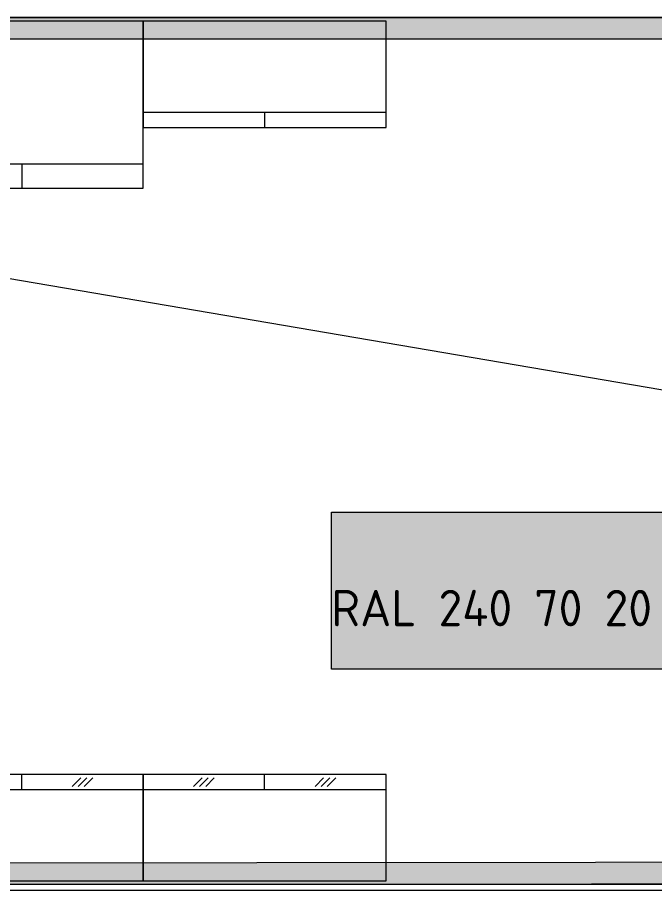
# Model space of a CAD drawing. Header units: millimetres. Extents: x 0 to 1189, y 0 to 841.
# Drawn here: x 799.01 to 819.99, y 375.62 to 404.37 of the extents above; entities that cross this region are included whole.
import ezdxf

# ---------------------------------------------------------------- set-up
doc = ezdxf.new("R2010")
doc.units = ezdxf.units.MM

msp = doc.modelspace()

# ---------------------------------------------------------------- hatches: boundary and pattern name
at = {"true_color": 0xf1d696}
h = msp.add_hatch(color=41, dxfattribs=at)
h.dxf.hatch_style = 2
h.paths.add_polyline_path([(795.727216, 403.671387), (795.727216, 404.371388), (853.396304, 404.371388), (853.402304, 403.671387)])
at = {"true_color": 0xffffff}
h = msp.add_hatch(color=7, dxfattribs=at)
h.dxf.hatch_style = 2
h.paths.add_polyline_path([(809.344236, 388.083364), (826.368263, 388.083364), (826.368263, 382.906356), (809.344236, 382.906356)])
at = {"true_color": 0xa86b51}
h = msp.add_hatch(color=35, dxfattribs=at)
h.dxf.hatch_style = 2
h.paths.add_polyline_path([(851.519301, 376.572346), (851.525301, 375.872345), (795.727216, 375.816345), (795.727216, 376.516346)])

# ---------------------------------------------------------------- linework, layer by layer
at = {"color": 7, "lineweight": 0}
for points in [[(795.027215, 404.371388), (853.978305, 404.371388)], [(853.396304, 404.371388), (795.027215, 404.371388)], [(795.727216, 403.671387), (853.402304, 403.671387)], [(851.519301, 376.572346), (795.727216, 376.516346)], [(795.027215, 375.816345), (852.225302, 375.872345)], [(854.623306, 375.616345), (790.981208, 375.616345)], [(854.328305, 375.816345), (794.827214, 375.816345)]]:
    msp.add_lwpolyline(points, dxfattribs=at)
at = {"color": 253, "lineweight": 0, "true_color": 0x999999}
for points in [[(803.147227, 404.251388), (795.147215, 404.251388)], [(803.147227, 398.75138), (803.147227, 404.251388)], [(811.147239, 404.251388), (803.147227, 404.251388)], [(803.147227, 404.251388), (803.147227, 400.751383)], [(811.147239, 400.751383), (811.147239, 404.251388)], [(803.147227, 401.251384), (811.147239, 401.251384)], [(807.147233, 401.251384), (807.147233, 400.751383)], [(803.147227, 400.751383), (811.147239, 400.751383)], [(795.147215, 399.551381), (803.147227, 399.551381)], [(799.147221, 399.551381), (799.147221, 398.75138)], [(795.147215, 398.75138), (803.147227, 398.75138)], [(803.147227, 379.43635), (795.147215, 379.43635)], [(799.147221, 378.93635), (799.147221, 379.43635)], [(801.089224, 379.32735), (800.806223, 379.04435)], [(801.289224, 379.32735), (801.006224, 379.04435)], [(801.489224, 379.32735), (801.206224, 379.04435)], [(803.147227, 375.936345), (803.147227, 379.43635)], [(811.147239, 379.43635), (803.147227, 379.43635)], [(803.147227, 379.43635), (803.147227, 375.936345)], [(805.08923, 379.32735), (804.80623, 379.04435)], [(805.28923, 379.32735), (805.00623, 379.04435)], [(805.489231, 379.32735), (805.20623, 379.04435)], [(807.147233, 378.93635), (807.147233, 379.43635)], [(809.089236, 379.32735), (808.806236, 379.04435)], [(809.289236, 379.32735), (809.006236, 379.04435)], [(809.489237, 379.32735), (809.206236, 379.04435)], [(811.147239, 375.936345), (811.147239, 379.43635)], [(803.147227, 378.93635), (795.147215, 378.93635)], [(803.147227, 378.93635), (799.147221, 378.93635)], [(811.147239, 378.93635), (803.147227, 378.93635)], [(811.147239, 378.93635), (807.147233, 378.93635)], [(795.147215, 375.936345), (803.147227, 375.936345)], [(803.147227, 375.936345), (811.147239, 375.936345)]]:
    msp.add_lwpolyline(points, dxfattribs=at)
at = {"color": 144, "lineweight": 0, "true_color": 0x0077b0}
for points in [[(797.199218, 396.033376), (820.711254, 392.03537)], [(809.344236, 388.083364), (826.368263, 388.083364)], [(809.344236, 382.906356), (809.344236, 388.083364)], [(826.368263, 382.906356), (809.344236, 382.906356)]]:
    msp.add_lwpolyline(points, dxfattribs=at)

# ---------------------------------------------------------------- texts
at = {"color": 144, "true_color": 0x0077b0, "insert": (809.3445, 385.520008), "char_height": 1.2, "attachment_point": 1}
msp.add_mtext('{\\fGOSTCommon|b0|i0|c0;RAL 240 70 20}', dxfattribs=at)

doc.saveas('drawing.dxf')
